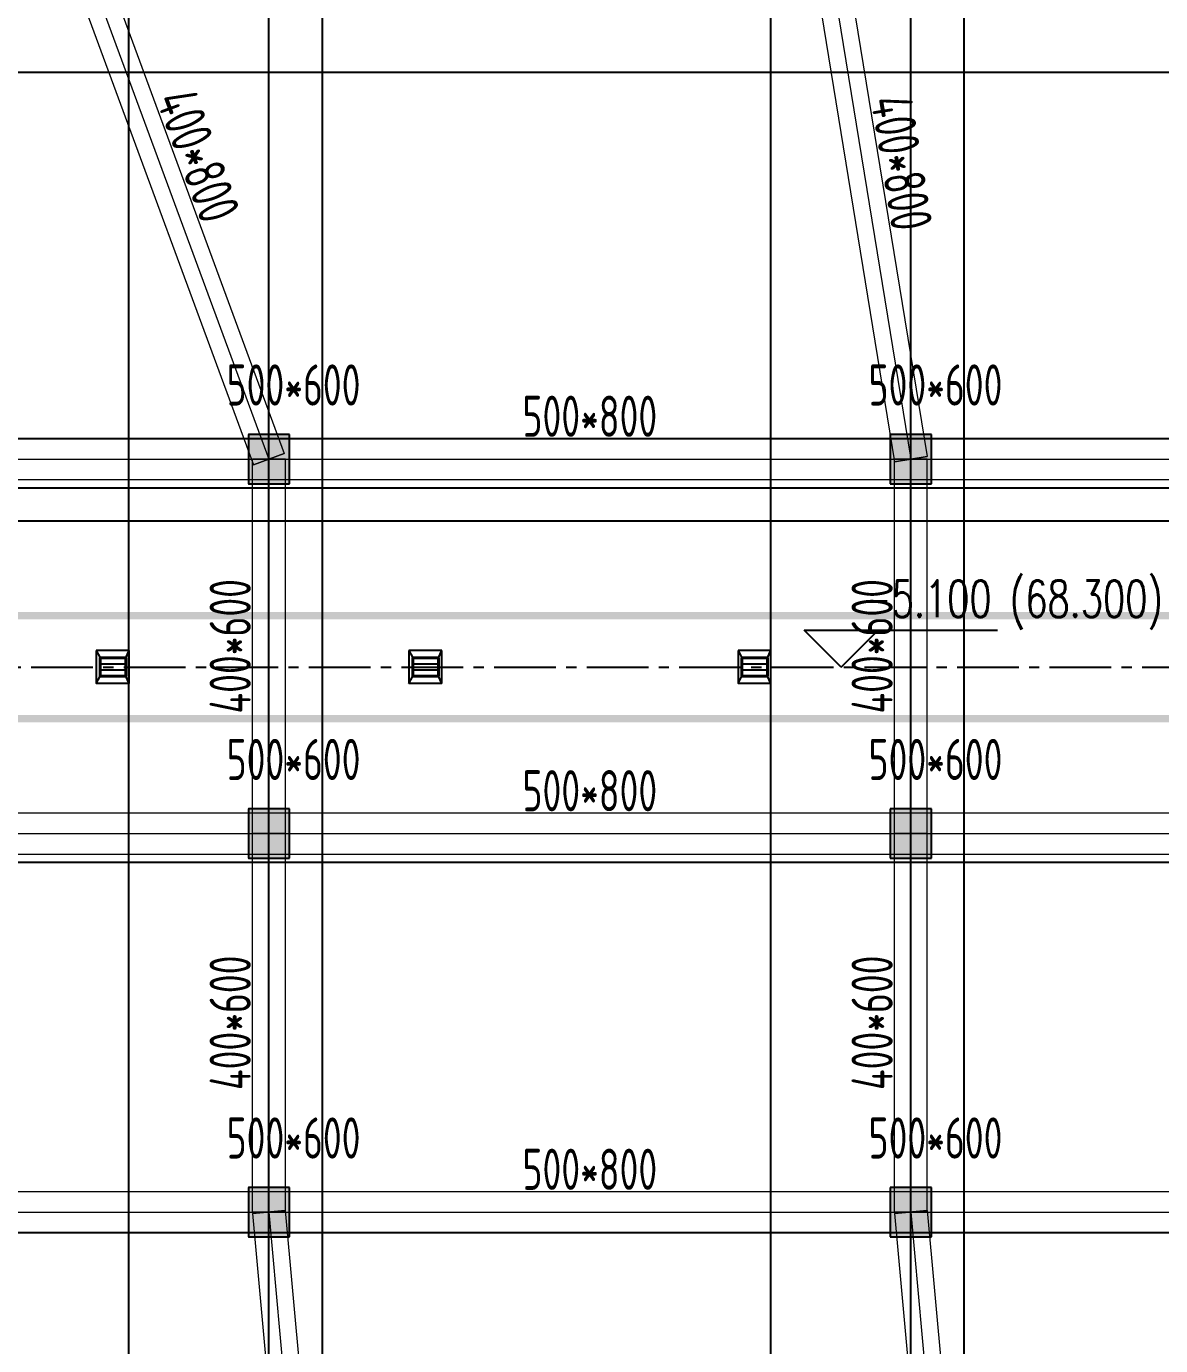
# Model space of a CAD drawing. Extents: x 369444 to 684549, y -549309 to 575337.
# Drawn here: x 425528 to 439310, y 433134 to 449164 of the extents above; entities that cross this region are included whole.
import ezdxf

# ---------------------------------------------------------------- set-up
doc = ezdxf.new("R2010")
doc.units = 0
doc.header["$LTSCALE"] = 1000
doc.header["$MEASUREMENT"] = 0
doc.linetypes.add('CENTER2', pattern=[1.125, 0.75, -0.125, 0.125, -0.125])
for name, color, linetype, lineweight, true_color in [('-1-0-1', 7, 'Continuous', 0, 0xc0c0c0), ('-1-1-2', 7, 'Continuous', 0, 0xc0c0c0), ('-2-0-1', 1, 'Continuous', 0, 0xff0000), ('-2-1-2', 9, 'Continuous', 0, 0x808080), ('11-6-1', 2, 'Continuous', 0, 0xffff00), ('11-6-2', 2, 'Continuous', 0, 0xffff00), ('11-6-5', 2, 'Continuous', 0, 0xffff00), ('12-6-1', 4, 'Continuous', 0, 0x00ffff), ('12-6-2', 4, 'Continuous', 0, 0x00ffff), ('12-6-5', 4, 'Continuous', 0, 0x00ffff)]:
    doc.layers.add(name, color=color, linetype=linetype, lineweight=lineweight, true_color=true_color)
for name, color, linetype in [('A-WALL-HATCH', 8, 'Continuous'), ('COLUMN', 9, 'Continuous'), ('DOTE', 1, 'Continuous'), ('DUCT-排烟中心线', 5, 'CENTER2'), ('DUCT-排烟管', 2, 'Continuous'), ('景观场地标高', 4, 'Continuous'), ('风管标注', 3, 'Continuous')]:
    doc.layers.add(name, color=color, linetype=linetype)
doc.styles.add('_TCH_DIM', font='SIMPLEX', dxfattribs={"bigfont": 'GBCBIG'})
doc.styles.add('yjkcad', font='yjkeng.shx', dxfattribs={"width": 0.7, "height": 250, "bigfont": 'yjkchn.shx'})

# ---------------------------------------------------------------- blocks, each defined once
blk = doc.blocks.new('N-风管')
at = {"color": 0}
for p, q in [((38489262331.104607, 3905536052.368468, 2600), (38489262379.104607, 3905535963.479579, 2600)), ((38489262731.104607, 3905536052.368468, 2600), (38489262331.104607, 3905536052.368468, 2600)), ((38489262331.104607, 3905536052.368468, 2600), (38489262331.104607, 3905535652.368468, 2600)), ((38489262691.104607, 3905535963.479579, 2600), (38489262731.104607, 3905536052.368468, 2600)), ((38489262731.104607, 3905535652.368468, 2600), (38489262731.104607, 3905536052.368468, 2600)), ((38489266131.104607, 3905536052.368468, 2600), (38489266179.104607, 3905535963.479579, 2600)), ((38489266531.104607, 3905536052.368468, 2600), (38489266131.104607, 3905536052.368468, 2600)), ((38489266131.104607, 3905536052.368468, 2600), (38489266131.104607, 3905535652.368468, 2600)), ((38489266491.104607, 3905535963.479579, 2600), (38489266531.104607, 3905536052.368468, 2600)), ((38489266531.104607, 3905535652.368468, 2600), (38489266531.104607, 3905536052.368468, 2600)), ((38489270131.104607, 3905536052.368468, 2600), (38489270179.104607, 3905535963.479579, 2600)), ((38489270531.104607, 3905536052.368468, 2600), (38489270131.104607, 3905536052.368468, 2600)), ((38489270131.104607, 3905536052.368468, 2600), (38489270131.104607, 3905535652.368468, 2600)), ((38489270491.104607, 3905535963.479579, 2600), (38489270531.104607, 3905536052.368468, 2600)), ((38489270531.104607, 3905535652.368468, 2600), (38489270531.104607, 3905536052.368468, 2600)), ((38489262691.104607, 3905535889.405505, 2600), (38489262379.104607, 3905535889.405505, 2600)), ((38489266491.104607, 3905535889.405505, 2600), (38489266179.104607, 3905535889.405505, 2600)), ((38489270491.104607, 3905535889.405505, 2600), (38489270179.104607, 3905535889.405505, 2600)), ((38489262331.104607, 3905535652.368468, 2600), (38489262379.104607, 3905535741.257357, 2600)), ((38489262691.104607, 3905535815.331431, 2600), (38489262379.104607, 3905535815.331431, 2600)), ((38489262731.104607, 3905535652.368468, 2600), (38489262691.104607, 3905535741.257357, 2600)), ((38489266131.104607, 3905535652.368468, 2600), (38489266179.104607, 3905535741.257357, 2600)), ((38489266491.104607, 3905535815.331431, 2600), (38489266179.104607, 3905535815.331431, 2600)), ((38489266531.104607, 3905535652.368468, 2600), (38489266491.104607, 3905535741.257357, 2600)), ((38489270131.104607, 3905535652.368468, 2600), (38489270179.104607, 3905535741.257357, 2600)), ((38489270491.104607, 3905535815.331431, 2600), (38489270179.104607, 3905535815.331431, 2600)), ((38489270531.104607, 3905535652.368468, 2600), (38489270491.104607, 3905535741.257357, 2600))]:
    blk.add_line(p, q, dxfattribs=at)
at = {"color": 0, "lineweight": 40}
for p, q in [((38489262379.104607, 3905535963.479579, 2600), (38489262379.104607, 3905535741.257357, 2600)), ((38489262379.104607, 3905535963.479579, 2600), (38489262691.104607, 3905535963.479579, 2600)), ((38489262691.104607, 3905535741.257357, 2600), (38489262691.104607, 3905535963.479579, 2600)), ((38489266179.104607, 3905535963.479579, 2600), (38489266179.104607, 3905535741.257357, 2600)), ((38489266179.104607, 3905535963.479579, 2600), (38489266491.104607, 3905535963.479579, 2600)), ((38489266491.104607, 3905535741.257357, 2600), (38489266491.104607, 3905535963.479579, 2600)), ((38489270179.104607, 3905535963.479579, 2600), (38489270179.104607, 3905535741.257357, 2600)), ((38489270179.104607, 3905535963.479579, 2600), (38489270491.104607, 3905535963.479579, 2600)), ((38489270491.104607, 3905535741.257357, 2600), (38489270491.104607, 3905535963.479579, 2600)), ((38489262379.104607, 3905535741.257357, 2600), (38489262691.104607, 3905535741.257357, 2600)), ((38489266179.104607, 3905535741.257357, 2600), (38489266491.104607, 3905535741.257357, 2600)), ((38489270179.104607, 3905535741.257357, 2600), (38489270491.104607, 3905535741.257357, 2600))]:
    blk.add_line(p, q, dxfattribs=at)
at = {"color": 0, "linetype": 'Continuous'}
for p, q in [((38489262731.104607, 3905535652.368468, 2600), (38489262331.104607, 3905535652.368468, 2600)), ((38489266531.104607, 3905535652.368468, 2600), (38489266131.104607, 3905535652.368468, 2600)), ((38489270531.104607, 3905535652.368468, 2600), (38489270131.104607, 3905535652.368468, 2600))]:
    blk.add_line(p, q, dxfattribs=at)
at = {"layer": 'DUCT-排烟中心线', "color": 0}
blk.add_line((38489260416.928093, 3905535852.368468), (38489275455.466141, 3905535852.368455), dxfattribs=at)
at = {"layer": 'DUCT-排烟管', "color": 0, "const_width": 90}
for points in [[(38489275455.466141, 3905536477.368455), (38489260416.928093, 3905536477.368468)], [(38489260416.928093, 3905535227.368468), (38489275455.466141, 3905535227.368455)]]:
    blk.add_lwpolyline(points, dxfattribs=at)

msp = doc.modelspace()

# ---------------------------------------------------------------- hatches: boundary and pattern name
at = {"layer": 'A-WALL-HATCH'}
for points in [[(428724.7, 443606.6), (428724.7, 444206.6), (428224.7, 444206.6), (428224.7, 443606.6)], [(436524.7, 443606.6), (436524.7, 444206.6), (436024.7, 444206.6), (436024.7, 443606.6)], [(428724.7, 439056.6), (428724.7, 439656.6), (428224.7, 439656.6), (428224.7, 439056.6)], [(436524.7, 439056.6), (436524.7, 439656.6), (436024.7, 439656.6), (436024.7, 439056.6)], [(428724.7, 434456.6), (428724.7, 435056.6), (428224.7, 435056.6), (428224.7, 434456.6)], [(436524.7, 434456.6), (436524.7, 435056.6), (436024.7, 435056.6), (436024.7, 434456.6)]]:
    msp.add_hatch(color=256, dxfattribs=at).paths.add_polyline_path(points)

# ---------------------------------------------------------------- linework, layer by layer
at = {"layer": '-1-0-1', "color": 0}
for p in [(428474.3, 443907.1, -3600), (436274.3, 443907.1, -3600), (428474.3, 439357.1, -3600), (436274.3, 439357.1, -3600), (428474.3, 434757.1, -3600), (436274.3, 434757.1, -3600)]:
    msp.add_point(p, dxfattribs=at)
at = {"layer": '-1-1-2', "color": 0}
for p, q in [((428474.3, 443907.1, -3600), (428474.3, 443907.1)), ((436274.3, 443907.1, -3600), (436274.3, 443907.1)), ((428474.3, 439357.1, -3600), (428474.3, 439357.1)), ((436274.3, 439357.1, -3600), (436274.3, 439357.1)), ((428474.3, 434757.1, -3600), (428474.3, 434757.1)), ((436274.3, 434757.1, -3600), (436274.3, 434757.1))]:
    msp.add_line(p, q, dxfattribs=at)
at = {"layer": '-2-0-1', "color": 0}
for p, q in [((425874.4, 450956.9, -3600), (428474.3, 443907.1, -3600)), ((435124.4, 450956.9, -3600), (436274.3, 443907.1, -3600)), ((420674.3, 443907.1, -3600), (428474.3, 443907.1, -3600)), ((428474.3, 439357.1, -3600), (428474.3, 443907.1, -3600)), ((428474.3, 443907.1, -3600), (436274.3, 443907.1, -3600)), ((436274.3, 439357.1, -3600), (436274.3, 443907.1, -3600)), ((436274.3, 443907.1, -3600), (444074.3, 443907.1, -3600)), ((420674.3, 439357.1, -3600), (428474.3, 439357.1, -3600)), ((428474.3, 434757.1, -3600), (428474.3, 439357.1, -3600)), ((428474.3, 439357.1, -3600), (436274.3, 439357.1, -3600)), ((436274.3, 434757.1, -3600), (436274.3, 439357.1, -3600)), ((436274.3, 439357.1, -3600), (444074.3, 439357.1, -3600)), ((420674.3, 434757.1, -3600), (428474.3, 434757.1, -3600)), ((428474.3, 434757.1, -3600), (429074.3, 428157.1, -3600)), ((428474.3, 434757.1, -3600), (436274.3, 434757.1, -3600)), ((436274.3, 434757.1, -3600), (436874.3, 428157.1, -3600)), ((436274.3, 434757.1, -3600), (444074.3, 434757.1, -3600))]:
    msp.add_line(p, q, dxfattribs=at)
at = {"layer": '-2-1-2', "color": 0}
for p, q in [((425874.4, 450956.9), (428474.3, 443907.1)), ((435124.4, 450956.9), (436274.3, 443907.1)), ((420674.3, 443907.1), (428474.3, 443907.1)), ((428474.3, 439357.1), (428474.3, 443907.1)), ((428474.3, 443907.1), (436274.3, 443907.1)), ((436274.3, 439357.1), (436274.3, 443907.1)), ((436274.3, 443907.1), (444074.3, 443907.1)), ((420674.3, 439357.1), (428474.3, 439357.1)), ((428474.3, 434757.1), (428474.3, 439357.1)), ((428474.3, 439357.1), (436274.3, 439357.1)), ((436274.3, 434757.1), (436274.3, 439357.1)), ((436274.3, 439357.1), (444074.3, 439357.1)), ((420674.3, 434757.1), (428474.3, 434757.1)), ((428474.3, 434757.1), (429074.3, 428157.1)), ((428474.3, 434757.1), (436274.3, 434757.1)), ((436274.3, 434757.1), (436874.3, 428157.1)), ((436274.3, 434757.1), (444074.3, 434757.1))]:
    msp.add_line(p, q, dxfattribs=at)
at = {"layer": '11-6-1', "color": 0}
for p, q in [((428224.3, 444207.1), (428224.3, 443607.1)), ((428724.3, 444207.1), (428224.3, 444207.1)), ((428224.3, 444207.1, -3600), (428224.3, 443607.1, -3600)), ((428724.3, 444207.1, -3600), (428224.3, 444207.1, -3600)), ((428224.3, 444207.1, -3600), (428224.3, 444207.1)), ((428724.3, 443607.1), (428724.3, 444207.1)), ((428724.3, 443607.1, -3600), (428724.3, 444207.1, -3600)), ((428724.3, 444207.1, -3600), (428724.3, 444207.1)), ((436024.3, 444207.1), (436024.3, 443607.1)), ((436524.3, 444207.1), (436024.3, 444207.1)), ((436024.3, 444207.1, -3600), (436024.3, 443607.1, -3600)), ((436524.3, 444207.1, -3600), (436024.3, 444207.1, -3600)), ((436024.3, 444207.1, -3600), (436024.3, 444207.1)), ((436524.3, 443607.1), (436524.3, 444207.1)), ((436524.3, 443607.1, -3600), (436524.3, 444207.1, -3600)), ((436524.3, 444207.1, -3600), (436524.3, 444207.1)), ((428224.3, 443607.1), (428724.3, 443607.1)), ((428224.3, 443607.1, -3600), (428724.3, 443607.1, -3600)), ((428224.3, 443607.1, -3600), (428224.3, 443607.1)), ((428724.3, 443607.1, -3600), (428724.3, 443607.1)), ((436024.3, 443607.1), (436524.3, 443607.1)), ((436024.3, 443607.1, -3600), (436524.3, 443607.1, -3600)), ((436024.3, 443607.1, -3600), (436024.3, 443607.1)), ((436524.3, 443607.1, -3600), (436524.3, 443607.1)), ((428224.3, 439657.1), (428224.3, 439057.1)), ((428724.3, 439657.1), (428224.3, 439657.1)), ((428224.3, 439657.1, -3600), (428224.3, 439057.1, -3600)), ((428724.3, 439657.1, -3600), (428224.3, 439657.1, -3600)), ((428224.3, 439657.1, -3600), (428224.3, 439657.1)), ((428724.3, 439057.1), (428724.3, 439657.1)), ((428724.3, 439057.1, -3600), (428724.3, 439657.1, -3600)), ((428724.3, 439657.1, -3600), (428724.3, 439657.1)), ((436024.3, 439657.1), (436024.3, 439057.1)), ((436524.3, 439657.1), (436024.3, 439657.1)), ((436024.3, 439657.1, -3600), (436024.3, 439057.1, -3600)), ((436524.3, 439657.1, -3600), (436024.3, 439657.1, -3600)), ((436024.3, 439657.1, -3600), (436024.3, 439657.1)), ((436524.3, 439057.1), (436524.3, 439657.1)), ((436524.3, 439057.1, -3600), (436524.3, 439657.1, -3600)), ((436524.3, 439657.1, -3600), (436524.3, 439657.1)), ((428224.3, 439057.1), (428724.3, 439057.1)), ((428224.3, 439057.1, -3600), (428724.3, 439057.1, -3600)), ((428224.3, 439057.1, -3600), (428224.3, 439057.1)), ((428724.3, 439057.1, -3600), (428724.3, 439057.1)), ((436024.3, 439057.1), (436524.3, 439057.1)), ((436024.3, 439057.1, -3600), (436524.3, 439057.1, -3600)), ((436024.3, 439057.1, -3600), (436024.3, 439057.1)), ((436524.3, 439057.1, -3600), (436524.3, 439057.1)), ((428224.3, 435057.1, -5100), (428224.3, 434457.1, -5100)), ((428724.3, 435057.1, -5100), (428224.3, 435057.1, -5100)), ((428224.3, 435057.1, -8700), (428224.3, 434457.1, -8700)), ((428724.3, 435057.1, -8700), (428224.3, 435057.1, -8700)), ((428224.3, 435057.1, -8700), (428224.3, 435057.1, -5100)), ((428724.3, 434457.1, -5100), (428724.3, 435057.1, -5100)), ((428724.3, 434457.1, -8700), (428724.3, 435057.1, -8700)), ((428724.3, 435057.1, -8700), (428724.3, 435057.1, -5100)), ((436024.3, 435057.1, -5100), (436024.3, 434457.1, -5100)), ((436524.3, 435057.1, -5100), (436024.3, 435057.1, -5100)), ((436024.3, 435057.1, -8700), (436024.3, 434457.1, -8700)), ((436524.3, 435057.1, -8700), (436024.3, 435057.1, -8700)), ((436024.3, 435057.1, -8700), (436024.3, 435057.1, -5100)), ((436524.3, 434457.1, -5100), (436524.3, 435057.1, -5100)), ((436524.3, 434457.1, -8700), (436524.3, 435057.1, -8700)), ((436524.3, 435057.1, -8700), (436524.3, 435057.1, -5100)), ((428224.3, 434457.1, -5100), (428724.3, 434457.1, -5100)), ((428224.3, 434457.1, -8700), (428724.3, 434457.1, -8700)), ((428224.3, 434457.1, -8700), (428224.3, 434457.1, -5100)), ((428724.3, 434457.1, -8700), (428724.3, 434457.1, -5100)), ((436024.3, 434457.1, -5100), (436524.3, 434457.1, -5100)), ((436024.3, 434457.1, -8700), (436524.3, 434457.1, -8700)), ((436024.3, 434457.1, -8700), (436024.3, 434457.1, -5100)), ((436524.3, 434457.1, -8700), (436524.3, 434457.1, -5100))]:
    msp.add_line(p, q, dxfattribs=at)
at = {"layer": '11-6-2', "color": 0}
for p, q in [((428474.3, 443907.1, -3600), (428474.3, 443907.1)), ((436274.3, 443907.1, -3600), (436274.3, 443907.1)), ((428474.3, 439357.1, -3600), (428474.3, 439357.1)), ((436274.3, 439357.1, -3600), (436274.3, 439357.1)), ((428474.3, 434757.1, -8700), (428474.3, 434757.1, -5100)), ((436274.3, 434757.1, -8700), (436274.3, 434757.1, -5100))]:
    msp.add_line(p, q, dxfattribs=at)
at = {"layer": '12-6-1', "color": 0}
for p, q in [((426062, 451026.1), (428662, 443976.3)), ((426062, 451026.1, -800), (428662, 443976.3, -800)), ((435321.8, 450989.1), (436471.7, 443939.3)), ((435321.8, 450989.1, -800), (436471.7, 443939.3, -800)), ((425686.7, 450887.7), (428286.7, 443837.9)), ((425686.7, 450887.7, -800), (428286.7, 443837.9, -800)), ((434927, 450924.7), (436076.9, 443874.9)), ((434927, 450924.7, -800), (436076.9, 443874.9, -800)), ((420674.3, 444157.1), (428474.3, 444157.1)), ((420674.3, 444157.1, -800), (428474.3, 444157.1, -800)), ((428474.3, 444157.1), (428474.3, 443657.1)), ((428474.3, 444157.1, -800), (428474.3, 444157.1)), ((428474.3, 443657.1, -800), (428474.3, 444157.1, -800)), ((428474.3, 444157.1), (428474.3, 443657.1)), ((428474.3, 444157.1, -800), (428474.3, 444157.1)), ((428474.3, 443657.1, -800), (428474.3, 444157.1, -800)), ((428474.3, 444157.1), (436274.3, 444157.1)), ((428474.3, 444157.1, -800), (436274.3, 444157.1, -800)), ((436274.3, 444157.1), (436274.3, 443657.1)), ((436274.3, 444157.1, -800), (436274.3, 444157.1)), ((436274.3, 443657.1, -800), (436274.3, 444157.1, -800)), ((436274.3, 444157.1), (436274.3, 443657.1)), ((436274.3, 444157.1, -800), (436274.3, 444157.1)), ((436274.3, 443657.1, -800), (436274.3, 444157.1, -800)), ((436274.3, 444157.1), (444074.3, 444157.1)), ((436274.3, 444157.1, -800), (444074.3, 444157.1, -800)), ((428274.3, 443907.1), (428674.3, 443907.1)), ((428274.3, 443907.1, -600), (428274.3, 443907.1)), ((428674.3, 443907.1, -600), (428274.3, 443907.1, -600)), ((428274.3, 439357.1), (428274.3, 443907.1)), ((428274.3, 439357.1, -600), (428274.3, 443907.1, -600)), ((428662, 443976.3), (428286.7, 443837.9)), ((428286.7, 443837.9, -800), (428662, 443976.3, -800)), ((428662, 443976.3, -800), (428662, 443976.3)), ((428674.3, 443907.1), (428674.3, 443907.1, -600)), ((428674.3, 439357.1), (428674.3, 443907.1)), ((428674.3, 439357.1, -600), (428674.3, 443907.1, -600)), ((436074.3, 443907.1), (436474.3, 443907.1)), ((436074.3, 443907.1, -600), (436074.3, 443907.1)), ((436474.3, 443907.1, -600), (436074.3, 443907.1, -600)), ((436074.3, 439357.1), (436074.3, 443907.1)), ((436074.3, 439357.1, -600), (436074.3, 443907.1, -600)), ((436471.7, 443939.3), (436076.9, 443874.9)), ((436076.9, 443874.9, -800), (436471.7, 443939.3, -800)), ((436076.9, 443874.9), (436076.9, 443874.9, -800)), ((436471.7, 443939.3, -800), (436471.7, 443939.3)), ((436474.3, 443907.1), (436474.3, 443907.1, -600)), ((436474.3, 439357.1), (436474.3, 443907.1)), ((436474.3, 439357.1, -600), (436474.3, 443907.1, -600)), ((428286.7, 443837.9), (428286.7, 443837.9, -800)), ((420674.3, 443657.1), (428474.3, 443657.1)), ((420674.3, 443657.1, -800), (428474.3, 443657.1, -800)), ((428474.3, 443657.1), (428474.3, 443657.1, -800)), ((428474.3, 443657.1), (428474.3, 443657.1, -800)), ((428474.3, 443657.1), (436274.3, 443657.1)), ((428474.3, 443657.1, -800), (436274.3, 443657.1, -800)), ((436274.3, 443657.1), (436274.3, 443657.1, -800)), ((436274.3, 443657.1), (436274.3, 443657.1, -800)), ((436274.3, 443657.1), (444074.3, 443657.1)), ((436274.3, 443657.1, -800), (444074.3, 443657.1, -800)), ((420674.3, 439607.1), (428474.3, 439607.1)), ((420674.3, 439607.1, -800), (428474.3, 439607.1, -800)), ((428474.3, 439607.1), (428474.3, 439107.1)), ((428474.3, 439607.1, -800), (428474.3, 439607.1)), ((428474.3, 439107.1, -800), (428474.3, 439607.1, -800)), ((428474.3, 439607.1), (428474.3, 439107.1)), ((428474.3, 439607.1, -800), (428474.3, 439607.1)), ((428474.3, 439107.1, -800), (428474.3, 439607.1, -800)), ((428474.3, 439607.1), (436274.3, 439607.1)), ((428474.3, 439607.1, -800), (436274.3, 439607.1, -800)), ((436274.3, 439607.1), (436274.3, 439107.1)), ((436274.3, 439607.1, -800), (436274.3, 439607.1)), ((436274.3, 439107.1, -800), (436274.3, 439607.1, -800)), ((436274.3, 439607.1), (436274.3, 439107.1)), ((436274.3, 439607.1, -800), (436274.3, 439607.1)), ((436274.3, 439107.1, -800), (436274.3, 439607.1, -800)), ((436274.3, 439607.1), (444074.3, 439607.1)), ((436274.3, 439607.1, -800), (444074.3, 439607.1, -800)), ((428274.3, 439357.1), (428674.3, 439357.1)), ((428274.3, 439357.1, -600), (428274.3, 439357.1)), ((428674.3, 439357.1, -600), (428274.3, 439357.1, -600)), ((428274.3, 439357.1, -5100), (428674.3, 439357.1, -5100)), ((428274.3, 439357.1, -5700), (428274.3, 439357.1, -5100)), ((428674.3, 439357.1, -5700), (428274.3, 439357.1, -5700)), ((428274.3, 434757.1, -5100), (428274.3, 439357.1, -5100)), ((428274.3, 434757.1, -5700), (428274.3, 439357.1, -5700)), ((428674.3, 439357.1), (428674.3, 439357.1, -600)), ((428674.3, 439357.1, -5100), (428674.3, 439357.1, -5700)), ((428674.3, 434757.1, -5100), (428674.3, 439357.1, -5100)), ((428674.3, 434757.1, -5700), (428674.3, 439357.1, -5700)), ((436074.3, 439357.1), (436474.3, 439357.1)), ((436074.3, 439357.1, -600), (436074.3, 439357.1)), ((436474.3, 439357.1, -600), (436074.3, 439357.1, -600)), ((436074.3, 439357.1, -5100), (436474.3, 439357.1, -5100)), ((436074.3, 439357.1, -5700), (436074.3, 439357.1, -5100)), ((436474.3, 439357.1, -5700), (436074.3, 439357.1, -5700)), ((436074.3, 434757.1, -5100), (436074.3, 439357.1, -5100)), ((436074.3, 434757.1, -5700), (436074.3, 439357.1, -5700)), ((436474.3, 439357.1), (436474.3, 439357.1, -600)), ((436474.3, 439357.1, -5100), (436474.3, 439357.1, -5700)), ((436474.3, 434757.1, -5100), (436474.3, 439357.1, -5100)), ((436474.3, 434757.1, -5700), (436474.3, 439357.1, -5700)), ((420674.3, 439107.1), (428474.3, 439107.1)), ((420674.3, 439107.1, -800), (428474.3, 439107.1, -800)), ((428474.3, 439107.1), (428474.3, 439107.1, -800)), ((428474.3, 439107.1), (428474.3, 439107.1, -800)), ((428474.3, 439107.1), (436274.3, 439107.1)), ((428474.3, 439107.1, -800), (436274.3, 439107.1, -800)), ((436274.3, 439107.1), (436274.3, 439107.1, -800)), ((436274.3, 439107.1), (436274.3, 439107.1, -800)), ((436274.3, 439107.1), (444074.3, 439107.1)), ((436274.3, 439107.1, -800), (444074.3, 439107.1, -800)), ((420674.3, 435007.1, -5100), (428474.3, 435007.1, -5100)), ((420674.3, 435007.1, -5900), (428474.3, 435007.1, -5900)), ((428474.3, 435007.1, -5100), (428474.3, 434507.1, -5100)), ((428474.3, 435007.1, -5900), (428474.3, 435007.1, -5100)), ((428474.3, 434507.1, -5900), (428474.3, 435007.1, -5900)), ((428474.3, 435007.1, -5100), (428474.3, 434507.1, -5100)), ((428474.3, 435007.1, -5900), (428474.3, 435007.1, -5100)), ((428474.3, 434507.1, -5900), (428474.3, 435007.1, -5900)), ((428474.3, 435007.1, -5100), (436274.3, 435007.1, -5100)), ((428474.3, 435007.1, -5900), (436274.3, 435007.1, -5900)), ((436274.3, 435007.1, -5100), (436274.3, 434507.1, -5100)), ((436274.3, 435007.1, -5900), (436274.3, 435007.1, -5100)), ((436274.3, 434507.1, -5900), (436274.3, 435007.1, -5900)), ((436274.3, 435007.1, -5100), (436274.3, 434507.1, -5100)), ((436274.3, 435007.1, -5900), (436274.3, 435007.1, -5100)), ((436274.3, 434507.1, -5900), (436274.3, 435007.1, -5900)), ((436274.3, 435007.1, -5100), (444074.3, 435007.1, -5100)), ((436274.3, 435007.1, -5900), (444074.3, 435007.1, -5900)), ((428274.3, 434757.1, -5100), (428674.3, 434757.1, -5100)), ((428274.3, 434757.1, -5700), (428274.3, 434757.1, -5100)), ((428674.3, 434757.1, -5700), (428274.3, 434757.1, -5700)), ((428673.5, 434775.2, -5100), (428275.1, 434738.9, -5100)), ((428275.1, 434738.9, -5900), (428673.5, 434775.2, -5900)), ((428275.1, 434738.9, -5100), (428275.1, 434738.9, -5900)), ((428275.1, 434738.9, -5100), (428875.1, 428138.9, -5100)), ((428275.1, 434738.9, -5900), (428875.1, 428138.9, -5900)), ((428673.5, 434775.2, -5900), (428673.5, 434775.2, -5100)), ((428673.5, 434775.2, -5100), (429273.5, 428175.2, -5100)), ((428673.5, 434775.2, -5900), (429273.5, 428175.2, -5900)), ((428674.3, 434757.1, -5100), (428674.3, 434757.1, -5700)), ((436074.3, 434757.1, -5100), (436474.3, 434757.1, -5100)), ((436074.3, 434757.1, -5700), (436074.3, 434757.1, -5100)), ((436474.3, 434757.1, -5700), (436074.3, 434757.1, -5700)), ((436473.5, 434775.2, -5100), (436075.1, 434738.9, -5100)), ((436075.1, 434738.9, -5900), (436473.5, 434775.2, -5900)), ((436075.1, 434738.9, -5100), (436075.1, 434738.9, -5900)), ((436075.1, 434738.9, -5100), (436675.1, 428138.9, -5100)), ((436075.1, 434738.9, -5900), (436675.1, 428138.9, -5900)), ((436473.5, 434775.2, -5900), (436473.5, 434775.2, -5100)), ((436473.5, 434775.2, -5100), (437073.5, 428175.2, -5100)), ((436473.5, 434775.2, -5900), (437073.5, 428175.2, -5900)), ((436474.3, 434757.1, -5100), (436474.3, 434757.1, -5700)), ((420674.3, 434507.1, -5100), (428474.3, 434507.1, -5100)), ((420674.3, 434507.1, -5900), (428474.3, 434507.1, -5900)), ((428474.3, 434507.1, -5100), (428474.3, 434507.1, -5900)), ((428474.3, 434507.1, -5100), (428474.3, 434507.1, -5900)), ((428474.3, 434507.1, -5100), (436274.3, 434507.1, -5100)), ((428474.3, 434507.1, -5900), (436274.3, 434507.1, -5900)), ((436274.3, 434507.1, -5100), (436274.3, 434507.1, -5900)), ((436274.3, 434507.1, -5100), (436274.3, 434507.1, -5900)), ((436274.3, 434507.1, -5100), (444074.3, 434507.1, -5100)), ((436274.3, 434507.1, -5900), (444074.3, 434507.1, -5900))]:
    msp.add_line(p, q, dxfattribs=at)
at = {"layer": '12-6-2', "color": 0}
for p, q in [((425874.4, 450956.9), (428474.3, 443907.1)), ((435124.4, 450956.9), (436274.3, 443907.1)), ((420674.3, 443907.1), (428474.3, 443907.1)), ((428474.3, 443907.1), (436274.3, 443907.1)), ((428474.3, 439357.1), (428474.3, 443907.1)), ((436274.3, 443907.1), (444074.3, 443907.1)), ((436274.3, 439357.1), (436274.3, 443907.1)), ((420674.3, 439357.1), (428474.3, 439357.1)), ((428474.3, 439357.1), (436274.3, 439357.1)), ((428474.3, 434757.1, -5100), (428474.3, 439357.1, -5100)), ((436274.3, 439357.1), (444074.3, 439357.1)), ((436274.3, 434757.1, -5100), (436274.3, 439357.1, -5100)), ((420674.3, 434757.1, -5100), (428474.3, 434757.1, -5100)), ((428474.3, 434757.1, -5100), (429074.3, 428157.1, -5100)), ((428474.3, 434757.1, -5100), (436274.3, 434757.1, -5100)), ((436274.3, 434757.1, -5100), (436874.3, 428157.1, -5100)), ((436274.3, 434757.1, -5100), (444074.3, 434757.1, -5100))]:
    msp.add_line(p, q, dxfattribs=at)
at = {"layer": 'COLUMN', "color": 8}
for p, q in [((428724.7, 444206.6), (428224.7, 444206.6)), ((428224.7, 444206.6), (428224.7, 443606.6)), ((428724.7, 443606.6), (428724.7, 444206.6)), ((436524.7, 444206.6), (436024.7, 444206.6)), ((436024.7, 444206.6), (436024.7, 443606.6)), ((436524.7, 443606.6), (436524.7, 444206.6)), ((428224.7, 443606.6), (428724.7, 443606.6)), ((436024.7, 443606.6), (436524.7, 443606.6)), ((428724.7, 439656.6), (428224.7, 439656.6)), ((428224.7, 439656.6), (428224.7, 439056.6)), ((428724.7, 439056.6), (428724.7, 439656.6)), ((436524.7, 439656.6), (436024.7, 439656.6)), ((436024.7, 439656.6), (436024.7, 439056.6)), ((436524.7, 439056.6), (436524.7, 439656.6)), ((428224.7, 439056.6), (428724.7, 439056.6)), ((436024.7, 439056.6), (436524.7, 439056.6)), ((428724.7, 435056.6), (428224.7, 435056.6)), ((428224.7, 435056.6), (428224.7, 434456.6)), ((428724.7, 434456.6), (428724.7, 435056.6)), ((436524.7, 435056.6), (436024.7, 435056.6)), ((436024.7, 435056.6), (436024.7, 434456.6)), ((436524.7, 434456.6), (436524.7, 435056.6)), ((428224.7, 434456.6), (428724.7, 434456.6)), ((436024.7, 434456.6), (436524.7, 434456.6))]:
    msp.add_line(p, q, dxfattribs=at)
at = {"layer": 'DOTE', "color": 8}
for p, q in [((426774.5, 261807), (426774.5, 476704.8)), ((428474.5, 59364.2), (428474.5, 476704.8)), ((429124.5, 59364.2), (429124.5, 476704.8)), ((434574.5, 261807), (434574.5, 476704.8)), ((436274.5, 59364.2), (436274.5, 476704.8)), ((436924.5, 59364.2), (436924.5, 476704.8))]:
    msp.add_line(p, q, dxfattribs=at)
at = {"layer": 'DOTE', "color": 8, "lineweight": -2}
for p, q in [((377844.4, 448607), (624570.9, 448607)), ((377844.4, 444157), (624570.9, 444157)), ((377844.4, 443557), (624570.9, 443557)), ((377844.4, 443157), (624570.9, 443157)), ((377844.4, 439007), (624570.9, 439007)), ((377844.4, 434507), (624570.9, 434507))]:
    msp.add_line(p, q, dxfattribs=at)
at = {"layer": '景观场地标高'}
for p, q in [((435428.2, 441379), (434978.2, 441829)), ((434978.2, 441829), (437325.7, 441829)), ((435428.2, 441379), (435878.2, 441829))]:
    msp.add_line(p, q, dxfattribs=at)

# ---------------------------------------------------------------- block references
at = {"layer": '风管标注', "color": 8}
msp.add_blockref('N-风管', (-38488835956.2, -3905094473.4), dxfattribs=at)

# ---------------------------------------------------------------- texts
at = {"layer": '11-6-5', "color": 0, "char_height": 500, "attachment_point": 8, "style": 'yjkcad'}
for insert in [(428774.3, 444557.1, -3600), (436574.3, 444557.1, -3600), (428774.3, 440007.1, -3600), (436574.3, 440007.1, -3600), (428774.3, 435407.1, -3600), (436574.3, 435407.1, -3600)]:
    msp.add_mtext('500*600', dxfattribs=dict(at, insert=insert))
at = {"layer": '12-6-5', "color": 0, "char_height": 500, "attachment_point": 8, "style": 'yjkcad'}
for s, insert, rotation in [('400*800', (427380.8, 447508.1), 290.24357), ('400*800', (435916.5, 447467.4), 279.2642), ('400*600', (428254.3, 441632.1), 90), ('400*600', (436054.3, 441632.1), 90), ('400*600', (428254.3, 437057.1), 90), ('400*600', (436054.3, 437057.1), 90)]:
    msp.add_mtext(s, dxfattribs=dict(at, insert=insert, rotation=rotation))
for insert in [(432374.3, 444177.1), (432374.3, 439627.1), (432374.3, 435027.1)]:
    msp.add_mtext('500*800', dxfattribs=dict(at, insert=insert))
at = {"layer": '景观场地标高', "color": 7, "style": '_TCH_DIM', "width": 0.705882}
for s, p in [('-5.100', (435690.7, 441986.5)), ('(68.300)', (437475.7, 441986.5))]:
    msp.add_text(s, height=446.25, dxfattribs=at).set_placement(p)

doc.saveas('drawing.dxf')
